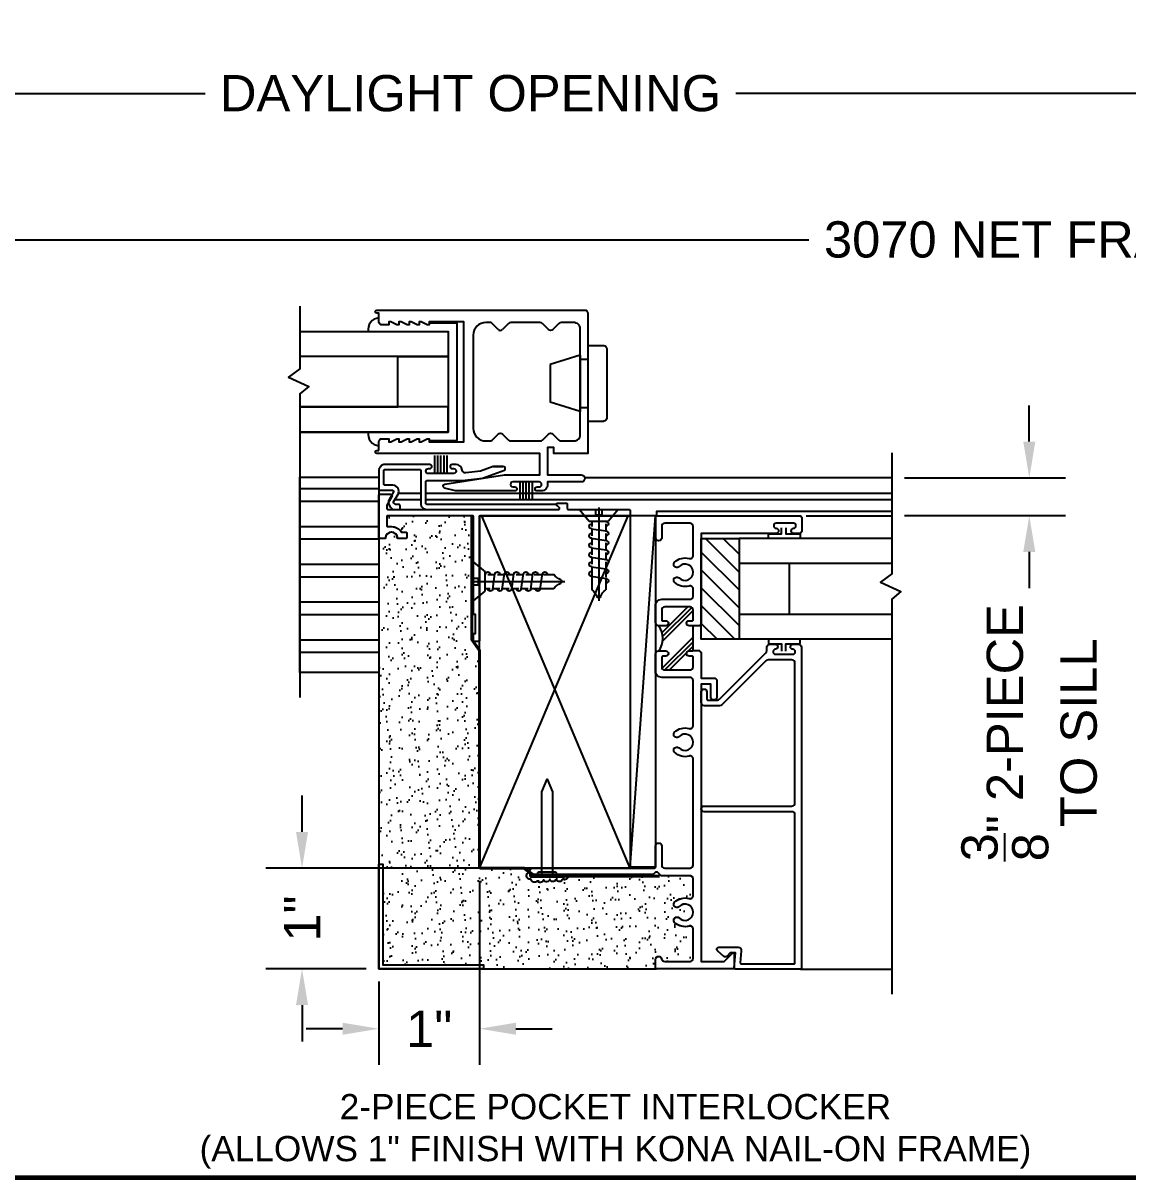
# Model space of a CAD drawing. Extents: x 9.5 to 51.5, y 29.9 to 61.9.
# Drawn here: x 20.44 to 31.4, y 29.85 to 41.32 of the extents above; entities that cross this region are included whole.
import ezdxf
from ezdxf.enums import TextEntityAlignment as Align

# ---------------------------------------------------------------- set-up
doc = ezdxf.new("R2010")
doc.units = 0
doc.header["$MEASUREMENT"] = 0
doc.layers.get('0').update_dxf_attribs({"linetype": 'CONTINUOUS'})
doc.layers.get('DEFPOINTS').update_dxf_attribs({"linetype": 'CONTINUOUS'})
for name, color, linetype in [('3800-FRAME', 1, 'CONTINUOUS'), ('BREAK', 6, 'CONTINUOUS'), ('FRAME', 1, 'CONTINUOUS'), ('GLASS', 5, 'CONTINUOUS'), ('HATCH', 7, 'CONTINUOUS'), ('INSTALLER NOTE', 7, 'CONTINUOUS'), ('MISC', 9, 'CONTINUOUS'), ('RISER', 7, 'CONTINUOUS'), ('SASH', 5, 'CONTINUOUS'), ('SEAL', 7, 'CONTINUOUS'), ('SEALANT', 1, 'CONTINUOUS'), ('SETTING BLOCKS', 4, 'CONTINUOUS'), ('SHIM', 1, 'CONTINUOUS'), ('SILL-PAN', 7, 'CONTINUOUS'), ('TEXT', 7, 'CONTINUOUS'), ('TRACK', 1, 'CONTINUOUS'), ('VENT', 5, 'CONTINUOUS'), ('WALL CONDITION', 7, 'CONTINUOUS')]:
    doc.layers.add(name, color=color, linetype=linetype)
doc.styles.get("Standard").update_dxf_attribs({"font": 'arial.ttf'})
doc.dimstyles.new('QUARTER', dxfattribs={"dimscale": 2, "dimtxt": 0.18, "dimasz": 0.18, "dimexe": 0.18, "dimexo": 0.0625, "dimgap": 0.09, "dimtad": 0, "dimdec": 4, "dimzin": 0, "dimdsep": 46, "dimlunit": 4, "dimtxsty": 'Standard', "dimcen": 0.09, "dimadec": 0, "dimazin": 0, "dimtfac": 1, "dimtdec": 4, "dimtofl": 0, "dimtmove": 0, "dimatfit": 3, "dimfxl": 0, "dimtolj": 1, "dimtzin": 0, "dimarcsym": 0})

# ---------------------------------------------------------------- blocks, each defined once
blk = doc.blocks.new('*D13')
at = {"color": 0, "lineweight": -2}
for p, q in [((17.365, 48.646), (17.365, 40.261)), ((32.397, 43.754), (32.397, 40.261)), ((17.725, 40.621), (22.249, 40.621)), ((32.037, 40.621), (27.513, 40.621))]:
    blk.add_line(p, q, dxfattribs=at)
at = {"color": 0}
for points in [[(17.725, 40.681), (17.725, 40.561), (17.365, 40.621)], [(32.037, 40.681), (32.037, 40.561), (32.397, 40.621)]]:
    blk.add_solid(points, dxfattribs=at)
at = {"layer": 'DEFPOINTS', "color": 0}
for p in [(17.365, 48.771), (32.397, 43.879), (32.397, 40.621)]:
    blk.add_point(p, dxfattribs=at)
at = {"color": 0, "insert": (24.881, 40.621), "char_height": 0.36, "attachment_point": 5}
blk.add_mtext('\\A1;DAYLIGHT OPENING', dxfattribs=at)
blk = doc.blocks.new('*D15')
at = {"color": 0, "lineweight": -2}
for p, q in [((17.365, 48.646), (17.365, 38.809)), ((45.364, 43.764), (45.364, 38.809)), ((17.725, 39.169), (28.239, 39.169)), ((45.004, 39.169), (34.489, 39.169))]:
    blk.add_line(p, q, dxfattribs=at)
at = {"color": 0}
for points in [[(17.725, 39.229), (17.725, 39.109), (17.365, 39.169)], [(45.004, 39.229), (45.004, 39.109), (45.364, 39.169)]]:
    blk.add_solid(points, dxfattribs=at)
at = {"layer": 'DEFPOINTS', "color": 0}
for p in [(17.365, 48.771), (45.364, 43.889), (17.365, 39.169)]:
    blk.add_point(p, dxfattribs=at)
at = {"color": 0, "insert": (31.364, 39.169), "char_height": 0.36, "attachment_point": 5}
blk.add_mtext('\\A1;3070 NET FRAME WIDTH', dxfattribs=at)
blk = doc.blocks.new('3006 STD POST-INTERLOCKER')
at = {"color": 7}
for p, q in [((-0.674, -0.979), (-0.674, -1.153)), ((-0.644, -0.979), (-0.644, -1.153)), ((-0.614, -0.979), (-0.614, -1.153)), ((-0.584, -0.979), (-0.584, -1.153)), ((-0.554, -0.979), (-0.554, -1.153))]:
    blk.add_line(p, q, dxfattribs=at)
for points in [[(-2.074, -0.666), (-2.074, -0.58, -0.414214), (-2.043, -0.55), (-1.974, -0.55), (-1.974, -0.58), (-1.954, -0.58), (-1.894, -0.55), (-1.874, -0.55), (-1.874, -0.58), (-1.854, -0.58), (-1.794, -0.55), (-1.774, -0.55), (-1.774, -0.58), (-1.754, -0.58), (-1.694, -0.55), (-1.674, -0.55), (-1.674, -0.58), (-1.654, -0.58), (-1.594, -0.55), (-1.574, -0.55), (-1.574, -0.58), (-1.231, -0.58), (-1.231, 0.61), (-1.574, 0.61), (-1.574, 0.581), (-1.594, 0.581), (-1.654, 0.61), (-1.674, 0.61), (-1.674, 0.581), (-1.694, 0.581), (-1.754, 0.61), (-1.774, 0.61), (-1.774, 0.581), (-1.794, 0.581), (-1.854, 0.61), (-1.874, 0.61), (-1.874, 0.581), (-1.894, 0.581), (-1.954, 0.61), (-1.974, 0.61), (-1.974, 0.581), (-2.043, 0.581, -0.414214), (-2.074, 0.611), (-2.074, 0.696), (-2.094, 0.696, -0.999996), (-2.094, 0.728), (-0.031, 0.728, -0.414214), (0, 0.697), (0, -0.697), (-0.338, -0.697), (-0.338, -0.635), (-0.4, -0.635), (-0.4, -0.908), (-0.066, -0.908, -1), (-0.066, -0.979), (-0.4, -0.979), (-0.4, -1.006, -0.414214), (-0.462, -1.068), (-0.504, -1.068, -1), (-0.504, -1.028), (-0.484, -1.028, 0.999996), (-0.484, -0.979), (-0.744, -0.979, 1.000003), (-0.744, -1.028), (-0.724, -1.028, -0.999994), (-0.724, -1.068), (-1.312, -1.068), (-1.422, -1.039, -0.811415), (-1.42, -1), (-0.828, -0.908), (-0.478, -0.908), (-0.478, -0.697), (-2.094, -0.697, -0.999996), (-2.094, -0.666), (-2.074, -0.666)], [(-0.891, 0.535), (-0.96, 0.604), (-1.012, 0.604, 0.414214), (-1.137, 0.479), (-1.137, -0.447, 0.414214), (-1.012, -0.572), (-0.973, -0.572, 0.198912), (-0.951, -0.563), (-0.891, -0.504, -0.414214), (-0.847, -0.504), (-0.787, -0.563, 0.198912), (-0.765, -0.572), (-0.473, -0.572, 0.198912), (-0.451, -0.563), (-0.391, -0.504, -0.414214), (-0.347, -0.504), (-0.287, -0.563, 0.198912), (-0.265, -0.572), (-0.138, -0.572, 0.414214), (-0.076, -0.51), (-0.076, 0.542, 0.414214), (-0.138, 0.604), (-0.265, 0.604, 0.198912), (-0.287, 0.594), (-0.347, 0.535, -0.414214), (-0.391, 0.535), (-0.451, 0.594, 0.198912), (-0.473, 0.604), (-0.765, 0.604, 0.198912), (-0.787, 0.594), (-0.847, 0.535)]]:
    blk.add_lwpolyline(points, format="xyb")
blk.add_arc((-0.869, 0.557), 0.031, 225.0005, 315.0002)
blk = doc.blocks.new('3801 1 INCH GLASS STOP')
blk.add_lwpolyline([(2.741, 0.327, -0.414214), (2.769, 0.299, -0.414214), (2.741, 0.271), (2.669, 0.271, 0.414214), (2.659, 0.261), (2.659, 0.167, 0.198912), (2.668, 0.145), (3.128, -0.315, 0.198912), (3.15, -0.324), (3.183, -0.324, -0.414214), (3.214, -0.355), (3.214, -0.408, -0.414214), (3.189, -0.433, -0.399638), (3.164, -0.41, 0.400364), (3.139, -0.386, 0.414214), (3.114, -0.411), (3.114, -0.581, 0.414214), (3.139, -0.606), (3.139, -0.606, 0.399638), (3.164, -0.582, -0.399638), (3.189, -0.558, -0.414214), (3.214, -0.583), (3.214, -0.637, -0.414214), (3.183, -0.668), (-0.001, -0.668, -0.414214), (-0.011, -0.658), (-0.011, -0.01, -0.440011), (0, 0), (0.149, -0.013), (0.149, 0.04), (0.115, 0.074, -0.395486), (0.114, 0.102), (0.17, 0.165, -0.691708), (0.205, 0.152), (0.205, -0.04, -0.440011), (0.171, -0.071), (0.05, -0.061, 0.440011), (0.039, -0.071), (0.039, -0.593, 0.414214), (0.049, -0.603), (1.52, -0.603, 0.414214), (1.551, -0.572), (1.551, 0.299, -0.414214), (1.579, 0.327, -0.414214), (1.607, 0.299), (1.607, -0.572, 0.414214), (1.638, -0.603), (3.027, -0.603, 0.414214), (3.058, -0.572), (3.058, -0.337, 0.198912), (3.049, -0.315), (2.612, 0.122, -0.198912), (2.603, 0.144), (2.603, 0.296, -0.414214), (2.634, 0.327)], format="xyb", close=True)
blk = doc.blocks.new('A$C1D443341')
for p, q in [((0, 0.719), (0, 0.031)), ((0.188, 0.75), (0.031, 0.75)), ((0.188, 0.75), (0.188, 0)), ((0.264, 0.615), (0.188, 0.615)), ((0.264, 0.656), (0.562, 0.563)), ((0.264, 0.656), (0.264, 0.094)), ((0.562, 0.563), (0.562, 0.187)), ((0.264, 0.135), (0.188, 0.135)), ((0.264, 0.094), (0.562, 0.187)), ((0.188, 0), (0.031, 0))]:
    blk.add_line(p, q)
for centre, start, end in [((0.031, 0.719), 90, 180), ((0.031, 0.031), 180, 270)]:
    blk.add_arc(centre, 0.031, start, end)
blk = doc.blocks.new('A$C47D80548')
at = {"layer": 'MISC', "xscale": 0.25, "yscale": 0.25, "zscale": 0.25}
blk.add_blockref('A$C1D443341', (0, 0), dxfattribs=at)
blk = doc.blocks.new('A$C1B9D595B')
at = {"layer": 'FRAME', "rotation": 180}
blk.add_blockref('A$C47D80548', (0.1405, 0.1875), dxfattribs=at)
blk = doc.blocks.new('A$C363677CB')
at = {"layer": 'SASH', "rotation": 180}
blk.add_blockref('A$C1B9D595B', (0.1405, 0.1875), dxfattribs=at)
blk = doc.blocks.new('BUMPER')
at = {"layer": 'TEXT', "rotation": 180}
blk.add_blockref('A$C363677CB', (0.047, 0.0937), dxfattribs=at)
blk = doc.blocks.new('A$C3DB10A03')
for p, q in [((0.909, 0.385), (0.793, 0.288)), ((0.909, 0.224), (0.909, 0.385)), ((0.793, 0.097), (0.793, 0.288)), ((0.929, 0.192), (0, 0.192)), ((0.857, 0.161), (0.857, 0.224)), ((0.909, 0.224), (0.857, 0.224)), ((0.909, 0.161), (0.857, 0.161)), ((0.909, 0), (0.909, 0.161)), ((0.909, 0), (0.793, 0.097))]:
    blk.add_line(p, q)
at = {"linetype": 'Continuous'}
for p, q in [((0.213, 0.263), (0.112, 0.263)), ((0.246, 0.118), (0.224, 0.267)), ((0.307, 0.263), (0.237, 0.263)), ((0.34, 0.118), (0.318, 0.267)), ((0.388, 0.263), (0.319, 0.263)), ((0.434, 0.118), (0.412, 0.267)), ((0.483, 0.263), (0.413, 0.263)), ((0.528, 0.118), (0.507, 0.267)), ((0.577, 0.263), (0.507, 0.263)), ((0.623, 0.118), (0.601, 0.267)), ((0.671, 0.263), (0.601, 0.263)), ((0.717, 0.118), (0.695, 0.267)), ((0.766, 0.263), (0.696, 0.263)), ((0.793, 0.243), (0.79, 0.267)), ((0.793, 0.263), (0.79, 0.263)), ((0.034, 0.199), (0.034, 0.186)), ((0.245, 0.122), (0.112, 0.122)), ((0.339, 0.122), (0.237, 0.122)), ((0.433, 0.122), (0.364, 0.122)), ((0.528, 0.122), (0.458, 0.122)), ((0.622, 0.122), (0.553, 0.122)), ((0.716, 0.122), (0.647, 0.122)), ((0.793, 0.122), (0.741, 0.122))]:
    blk.add_line(p, q, dxfattribs=at)
for centre, radius, start, end in [((-0.012, 0.351), 0.152, 290.7051, 324.5638), ((0.2, 0.263), 0.0244, 0, 180), ((0.294, 0.263), 0.0244, 0, 180), ((0.388, 0.263), 0.0244, 0, 180), ((0.483, 0.263), 0.0244, 0, 180), ((0.483, 0.263), 0.0244, 0, 180), ((0.577, 0.263), 0.0244, 0, 180), ((0.671, 0.263), 0.0244, 0, 180), ((0.671, 0.263), 0.0244, 0, 180), ((0.766, 0.263), 0.0244, 0, 180), ((0.766, 0.263), 0.0244, 0, 180), ((0.044, 0.199), 0.00998, 101.7651, 180), ((0.044, 0.186), 0.00998, 180, 258.2349), ((-0.012, 0.034), 0.152, 35.4362, 69.2949), ((0.27, 0.122), 0.0244, 180, 0), ((0.364, 0.122), 0.0244, 180, 0), ((0.458, 0.122), 0.0244, 180, 0), ((0.553, 0.122), 0.0244, 180, 0), ((0.647, 0.122), 0.0244, 180, 0), ((0.741, 0.122), 0.0244, 180, 0)]:
    blk.add_arc(centre, radius, start, end, dxfattribs=at)
blk = doc.blocks.new('A$C078B526A')
for p, q in [((0.192, 0.929), (0.192, 0)), ((0, 0.909), (0.097, 0.793)), ((0.161, 0.909), (0, 0.909)), ((0.161, 0.909), (0.161, 0.857)), ((0.224, 0.857), (0.161, 0.857)), ((0.224, 0.909), (0.224, 0.857)), ((0.385, 0.909), (0.224, 0.909)), ((0.385, 0.909), (0.288, 0.793)), ((0.288, 0.793), (0.097, 0.793))]:
    blk.add_line(p, q)
at = {"linetype": 'Continuous'}
for p, q in [((0.142, 0.793), (0.118, 0.79)), ((0.267, 0.717), (0.118, 0.695)), ((0.122, 0.793), (0.122, 0.79)), ((0.122, 0.766), (0.122, 0.696)), ((0.263, 0.793), (0.263, 0.741)), ((0.263, 0.716), (0.263, 0.647)), ((0.267, 0.623), (0.118, 0.601)), ((0.122, 0.671), (0.122, 0.601)), ((0.122, 0.577), (0.122, 0.507)), ((0.263, 0.622), (0.263, 0.553)), ((0.267, 0.528), (0.118, 0.507)), ((0.122, 0.483), (0.122, 0.413)), ((0.263, 0.528), (0.263, 0.458)), ((0.267, 0.434), (0.118, 0.412)), ((0.122, 0.388), (0.122, 0.319)), ((0.263, 0.433), (0.263, 0.364)), ((0.267, 0.34), (0.118, 0.318)), ((0.267, 0.246), (0.118, 0.224)), ((0.122, 0.307), (0.122, 0.237)), ((0.263, 0.339), (0.263, 0.237)), ((0.263, 0.245), (0.263, 0.112)), ((0.122, 0.213), (0.122, 0.112)), ((0.186, 0.034), (0.199, 0.034))]:
    blk.add_line(p, q, dxfattribs=at)
for centre, radius, start, end in [((0.122, 0.766), 0.0244, 90, 270), ((0.122, 0.766), 0.0244, 90, 270), ((0.122, 0.671), 0.0244, 90, 270), ((0.122, 0.671), 0.0244, 90, 270), ((0.263, 0.741), 0.0244, 270, 90), ((0.122, 0.577), 0.0244, 90, 270), ((0.263, 0.647), 0.0244, 270, 90), ((0.263, 0.553), 0.0244, 270, 90), ((0.122, 0.483), 0.0244, 90, 270), ((0.122, 0.483), 0.0244, 90, 270), ((0.263, 0.458), 0.0244, 270, 90), ((0.122, 0.388), 0.0244, 90, 270), ((0.263, 0.364), 0.0244, 270, 90), ((0.122, 0.294), 0.0244, 90, 270), ((0.263, 0.27), 0.0244, 270, 90), ((0.122, 0.2), 0.0244, 90, 270), ((0.034, -0.012), 0.152, 20.7051, 54.5638), ((0.186, 0.044), 0.00998, 191.7651, 270), ((0.199, 0.044), 0.00998, 270, 348.2349), ((0.351, -0.012), 0.152, 125.4362, 159.2949)]:
    blk.add_arc(centre, radius, start, end, dxfattribs=at)
blk = doc.blocks.new('3756 2 pc Post Interlocker')
for p, q in [((-0.678, 0.418), (-0.678, 0.598)), ((-0.647, 0.418), (-0.647, 0.598)), ((-0.616, 0.418), (-0.616, 0.598)), ((-0.585, 0.418), (-0.585, 0.598)), ((-0.554, 0.418), (-0.554, 0.598))]:
    blk.add_line(p, q)
blk.add_lwpolyline([(-1.133, 0.487), (-1.01, 0.442), (-0.862, 0.425, 0.41874), (-0.827, 0.452, -0.384071), (-0.766, 0.508), (-0.726, 0.508, -0.999994), (-0.726, 0.468), (-0.741, 0.468, 1.000003), (-0.741, 0.418), (-0.491, 0.418, 0.999996), (-0.491, 0.468), (-0.506, 0.468, -1), (-0.506, 0.508), (-0.062, 0.508, -0.414214), (0, 0.446), (0, 0.318), (0, 0.262, -0.414214), (-0.01, 0.252), (-0.138, 0.252, 0.577352), (-0.146, 0.237), (-0.103, 0.161, -0.339456), (-0.112, 0.089), (-0.139, 0.062), (-0.2, 0.062, -0.414214), (-0.21, 0.072), (-0.21, 0.102, -0.414214), (-0.2, 0.112), (-0.164, 0.112, 0.198912), (-0.157, 0.115), (-0.147, 0.124, 0.339456), (-0.146, 0.136), (-0.19, 0.212, -0.577352), (-0.138, 0.302), (-0.06, 0.302, 0.414214), (-0.05, 0.312), (-0.05, 0.448, 0.414214), (-0.06, 0.458), (-0.406, 0.458, 0.414214), (-0.416, 0.448), (-0.416, 0.122, -0.414214), (-0.476, 0.062), (-1.784, 0.062, -0.668179), (-1.791, 0.079), (-1.761, 0.109, -0.198912), (-1.754, 0.112), (-0.476, 0.112, 0.414214), (-0.466, 0.122), (-0.466, 0.338, 0.414214), (-0.476, 0.348), (-0.828, 0.348), (-1.028, 0.372), (-1.247, 0.452, -0.701346), (-1.234, 0.487), (-1.133, 0.487), (-1.234, 0.487)], format="xyb")
blk.add_lwpolyline([(-0.08, -0.01), (-0.08, -0.099, -0.414214), (-0.09, -0.109), (-0.126, -0.109, 0.258619), (-0.225, -0.164), (-0.267, -0.164, 0.414214), (-0.277, -0.174), (-0.277, -0.216, 0.414214), (-0.267, -0.226), (-0.188, -0.226, -1), (-0.064, -0.226), (-0.01, -0.226, 0.414214), (0, -0.216), (0, 0.202, 0.414214), (-0.01, 0.212), (-0.116, 0.212, 0.57735), (-0.129, 0.189), (-0.08, 0.105), (-0.08, 0.072, -0.414214), (-0.09, 0.062), (-1.784, 0.062, -0.668179), (-1.791, 0.079), (-1.763, 0.107, 0.668179), (-1.77, 0.124), (-1.86, 0.124, 0.414214), (-1.87, 0.114), (-1.87, 0.072, -0.414214), (-1.88, 0.062), (-2.167, 0.062), (-2.182, 0.047), (-2.197, 0.062), (-2.485, 0.062, 0.414214), (-2.495, 0.052), (-2.495, 0.01, 0.414214), (-2.485, 0), (-1.01, 0, -0.414214), (-1, -0.01), (-1, -1.237, 0.414214), (-0.987, -1.25), (-0.951, -1.25, 0.414214), (-0.938, -1.237), (-0.938, -1.17), (-0.96, -1.17), (-0.96, -0.982), (-0.938, -0.982), (-0.938, -0.01, -0.414214), (-0.928, 0), (-0.09, 0, -0.414214)], format="xyb", close=True)
for name, p in [('A$C078B526A', (-2.375, -0.847)), ('A$C3DB10A03', (-1.847, -0.846))]:
    blk.add_blockref(name, p)
blk = doc.blocks.new('3800 NAIL-ON FRAME')
h = blk.add_hatch()
h.set_pattern_fill('PLAST', color=256, angle=135, style=0)
h.paths.add_polyline_path([(2.143, 0.361, 0.414214), (2.112, 0.392), (2.017, 0.392, 0.414214), (2.006, 0.382), (2.006, 0.351, -0.414214), (1.982, 0.326, -0.414214), (1.956, 0.351), (1.956, 0.423, -0.324768), (1.706, 0.423), (1.706, 0.351, -0.414214), (1.681, 0.326, -0.414214), (1.655, 0.351), (1.655, 0.382, 0.414214), (1.645, 0.392), (1.549, 0.392, 0.414214), (1.518, 0.361), (1.518, 0.111, 0.414214), (1.549, 0.08), (1.645, 0.08, 0.414214), (1.655, 0.09), (1.655, 0.121, -0.414214), (1.681, 0.146, -0.414214), (1.706, 0.121), (1.706, 0.09, 0.414214), (1.715, 0.08), (1.946, 0.08, 0.414214), (1.956, 0.09), (1.956, 0.121, -0.414214), (1.982, 0.146, -0.414214), (2.006, 0.121), (2.006, 0.09, 0.414214), (2.017, 0.08), (2.112, 0.08, 0.414214), (2.143, 0.111)])
blk.add_line((1.706, 0.015), (1.706, 0.09))
blk.add_lwpolyline([(1.706, 0.015), (1.691, 0), (1.437, 0), (1.437, -0.125, -0.414214), (1.407, -0.156), (1.251, -0.156, -0.414214), (1.22, -0.125, -0.414214), (1.251, -0.094), (1.376, -0.094), (1.376, 0), (-1.376, 0), (-1.376, -0.224, 0.198912), (-1.373, -0.231), (-1.293, -0.31, -0.668179), (-1.3, -0.327), (-1.441, -0.327, -0.414214), (-1.451, -0.317), (-1.451, 0.444, -0.414214), (-1.441, 0.454), (-1.357, 0.454, -0.414214), (-1.326, 0.423, -0.358249), (-1.35, 0.393, 0.358249), (-1.376, 0.362), (-1.376, 0.111, 0.414214), (-1.345, 0.08), (-1.055, 0.08, 0.5024), (-1.025, 0.12, -0.280293), (-0.988, 0.264, -0.498955), (-0.939, 0.256, -0.334263), (-0.945, 0.219, 2.470836), (-0.832, 0.219, -0.334263), (-0.838, 0.256), (-0.838, 0.256, -0.498955), (-0.789, 0.264, -0.280293), (-0.752, 0.12, 0.5024), (-0.722, 0.08), (-0.556, 0.08, 0.414214), (-0.525, 0.111), (-0.525, 0.399), (-0.491, 0.434), (-0.491, 0.454), (-0.513, 0.476), (-0.513, 1.426, -0.443866), (-0.501, 1.436, 0.443866), (-0.491, 1.446), (-0.491, 1.614, 0.414214), (-0.501, 1.624), (-0.502, 1.624, -0.414214), (-0.513, 1.634), (-0.513, 1.673, -0.414214), (-0.482, 1.704, -0.414214), (-0.451, 1.673), (-0.451, 0.464, 0.414214), (-0.441, 0.454), (-0.232, 0.454, -0.414214), (-0.201, 0.423, -0.414214), (-0.232, 0.392), (-0.419, 0.392, 0.414214), (-0.451, 0.361), (-0.451, 0.111, 0.414214), (-0.419, 0.08), (0.633, 0.08, 0.5024), (0.663, 0.12, -0.280293), (0.7, 0.264, -0.498955), (0.749, 0.256, -0.334263), (0.743, 0.219, 2.470836), (0.856, 0.219, -0.334263), (0.85, 0.256, -0.498955), (0.899, 0.264, -0.280293), (0.936, 0.12, 0.5024), (0.966, 0.08), (1.412, 0.08, 0.414214), (1.444, 0.111), (1.444, 0.392, -0.414214), (1.506, 0.454), (1.674, 0.454, -0.414214), (1.706, 0.423), (1.706, 0.351, -0.414214), (1.681, 0.326, -0.414214), (1.655, 0.351), (1.655, 0.382, 0.414214), (1.645, 0.392), (1.549, 0.392, 0.414214), (1.518, 0.361), (1.518, 0.111, 0.414214), (1.549, 0.08), (1.645, 0.08, 0.414214), (1.655, 0.09), (1.655, 0.121, -0.414214), (1.681, 0.146, -0.414214), (1.706, 0.121), (1.706, 0.09, 0.414214), (1.715, 0.08), (1.946, 0.08, 0.414214), (1.956, 0.09), (1.956, 0.121, -0.414214), (1.982, 0.146, -0.414214), (2.006, 0.121), (2.006, 0.09, 0.414214), (2.017, 0.08), (2.112, 0.08, 0.414214), (2.143, 0.111), (2.143, 0.361, 0.414214), (2.112, 0.392), (2.017, 0.392, 0.414214), (2.006, 0.382), (2.006, 0.351, -0.414214), (1.982, 0.326), (1.982, 0.326, -0.414214), (1.956, 0.351), (1.956, 0.423, -0.414214), (1.988, 0.454), (2.157, 0.454, -0.414214), (2.219, 0.392), (2.219, 0.111, 0.414214), (2.249, 0.08), (2.321, 0.08, 0.5024), (2.351, 0.12, -0.280293), (2.388, 0.264, -0.498955), (2.437, 0.256, -0.334263), (2.431, 0.219, 2.470836), (2.544, 0.219, -0.334263), (2.538, 0.256, -0.498955), (2.587, 0.264, -0.280293), (2.624, 0.12, 0.5024), (2.654, 0.08), (2.943, 0.08, 0.414214), (2.975, 0.111), (2.975, 0.361, 0.414214), (2.943, 0.392), (2.831, 0.392, -0.414214), (2.799, 0.423, -0.414214), (2.831, 0.454), (3.04, 0.454, -0.414214), (3.049, 0.444), (3.049, 0.444), (3.049, -0.969, -0.414214), (3.018, -1), (2.905, -1, -0.414214), (2.874, -0.969), (2.874, -0.918, -0.414214), (2.9, -0.893), (2.9, -0.893, -0.399638), (2.924, -0.916, 0.399638), (2.949, -0.94), (2.95, -0.94, 0.414214), (2.975, -0.915), (2.975, -0.745, 0.414214), (2.95, -0.72), (2.949, -0.72, 0.399638), (2.924, -0.744, -0.399638), (2.9, -0.768, -0.414214), (2.874, -0.743), (2.874, -0.691), (2.874, 0), (1.971, 0), (1.956, 0.015), (1.956, 0.09)], format="xyb")
blk.add_arc((1.831, 0.596), 0.214, 234.0157, 305.9843)
blk = doc.blocks.new('*D52')
at = {"color": 0, "lineweight": -2}
for p, q in [((30.426, 37.164), (30.426, 37.524)), ((29.187, 36.804), (30.786, 36.804)), ((29.187, 36.429), (30.786, 36.429)), ((30.426, 36.069), (30.426, 35.709))]:
    blk.add_line(p, q, dxfattribs=at)
at = {"color": 0}
for points in [[(30.366, 37.164), (30.486, 37.164), (30.426, 36.804)], [(30.366, 36.069), (30.486, 36.069), (30.426, 36.429)]]:
    blk.add_solid(points, dxfattribs=at)
at = {"layer": 'DEFPOINTS', "color": 0}
for p in [(29.062, 36.804), (30.426, 36.804), (29.062, 36.429)]:
    blk.add_point(p, dxfattribs=at)
at = {"color": 0, "insert": (30.426, 34.274), "char_height": 0.36, "attachment_point": 5, "rotation": 90}
blk.add_mtext('\\A1;{\\H1.000000x;\\S3/8;}" 2-PIECE \\PTO SILL', dxfattribs=at)
blk = doc.blocks.new('*D54')
at = {"color": 0, "lineweight": -2}
for p, q in [((23.209, 33.289), (23.209, 33.649)), ((25.372, 32.929), (22.849, 32.929)), ((23.846, 31.929), (22.849, 31.929)), ((23.209, 31.569), (23.209, 31.209))]:
    blk.add_line(p, q, dxfattribs=at)
at = {"color": 0}
for points in [[(23.149, 33.289), (23.269, 33.289), (23.209, 32.929)], [(23.149, 31.569), (23.269, 31.569), (23.209, 31.929)]]:
    blk.add_solid(points, dxfattribs=at)
at = {"layer": 'DEFPOINTS', "color": 0}
for p in [(23.209, 32.929), (25.497, 32.929), (23.971, 31.929)]:
    blk.add_point(p, dxfattribs=at)
at = {"color": 0, "insert": (23.209, 32.429), "char_height": 0.36, "attachment_point": 5, "rotation": 90}
blk.add_mtext('\\A1;1"', dxfattribs=at)
blk = doc.blocks.new('*D55')
at = {"color": 0, "lineweight": -2}
for p, q in [((24.971, 32.804), (24.971, 30.975)), ((23.971, 31.804), (23.971, 30.975)), ((23.611, 31.335), (23.251, 31.335)), ((25.331, 31.335), (25.691, 31.335))]:
    blk.add_line(p, q, dxfattribs=at)
at = {"color": 0}
for points in [[(23.611, 31.395), (23.611, 31.275), (23.971, 31.335)], [(25.331, 31.395), (25.331, 31.275), (24.971, 31.335)]]:
    blk.add_solid(points, dxfattribs=at)
at = {"layer": 'DEFPOINTS', "color": 0}
for p in [(24.971, 32.929), (23.971, 31.929), (24.971, 31.335)]:
    blk.add_point(p, dxfattribs=at)
at = {"color": 0, "insert": (24.471, 31.335), "char_height": 0.36, "attachment_point": 5}
blk.add_mtext('\\A1;1"', dxfattribs=at)
blk = doc.blocks.new('CONCEPT LTB')
at = {"lineweight": 60}
blk.add_line((8.25, 0), (0, 0), dxfattribs=at)
for tag, height, p in [('PRODUCT', 0.25, (5.4954, 7.8125)), ('TYPE1', 0.125, (5.4954, 7.5625)), ('FILEPATH', 0.0938, (5.4954, 7.375)), ('PRODUCT', 0.25, (9.375, 0.25))]:
    blk.add_attdef(tag, text='', height=height).set_placement(p, align=Align.MIDDLE_CENTER)
for tag, p in [('DWG_NO.', (9.0394, 7.7687)), ('DATE', (8.8002, 7.3937)), ('SCALE', (0.5859, 7.0625))]:
    blk.add_attdef(tag, p, '', height=0.0938)

msp = doc.modelspace()

# ---------------------------------------------------------------- hatches: boundary and pattern name
h = msp.add_hatch()
h.set_pattern_fill('ANSI32', color=256, angle=315, style=0)
h.set_pattern_definition([(0, (-8.3536, -4.17803), (1e-16, 0.375), []), (0, (-8.2286, -4.30303), (1e-16, 0.375), [])])
h.paths.add_polyline_path([(23.18816, 34.87326), (23.18816, 36.81076), (23.97123, 36.81076), (23.9714, 34.87326)])
h = msp.add_hatch()
h.set_pattern_fill('AR-SAND', color=256, scale=0.1, angle=270, style=0)
h.set_pattern_definition([(307.5, (3.09056, 0.85333), (0.1926824, 0.00629934), [0, -0.152, 0, -0.17, 0, -0.1625]), (277.5, (3.09056, 0.85333), (0.2822146, -0.1769777), [0, -0.082, 0, -0.137, 0, -0.0525]), (237.5, (3.09056, 0.97633), (0.0005659, -0.3114142), [0, -0.05, 0, -0.18, 0, -0.235]), (227.5, (3.09056, 0.97633), (0.0877676, -0.3006127), [0, -0.025, 0, -0.118, 0, -0.135])])
h.paths.add_polyline_path([(24.9713, 35.19223, -0.41421356), (24.95797, 35.1789), (24.92264, 35.1789, -0.41421356), (24.90931, 35.19223), (24.90931, 35.25889), (24.93131, 35.25889), (24.93131, 35.44687), (24.90931, 35.44687), (24.90931, 36.41877, 0.41421356), (24.89931, 36.42877), (24.06139, 36.42877, 0.41421356), (24.05139, 36.41877), (24.05139, 36.33025, 0.41421356), (24.06139, 36.32025), (24.0974, 36.32025, -0.25861907), (24.19662, 36.26525), (24.24831, 36.26525), (24.24831, 36.20325), (24.1594, 36.20325, 1), (24.0354, 36.20325), (23.9714, 36.20325), (23.9714, 32.96878), (24.0114, 32.96878), (24.0114, 31.96878), (25.0114, 31.96878), (25.0114, 31.92878), (26.7163, 31.92878), (26.7163, 32.02278, -0.90706321), (26.77772, 32.02878, 0.35824907), (26.80813, 32.00378), (27.0593, 32.00378, 0.41421356), (27.0903, 32.03478), (27.0903, 32.32412, 0.41421356), (27.0593, 32.35512, -0.27717857), (26.90781, 32.3901, -1.02856493), (26.9511, 32.43444, 2.47083589), (26.9511, 32.54712, -1), (26.90656, 32.59024, -0.28029319), (27.05039, 32.62775, 0.50239965), (27.0903, 32.65744), (27.0903, 32.82278, 0.41421356), (27.0593, 32.85378), (26.7713, 32.85378), (26.7363, 32.88878), (26.7163, 32.88878), (26.6943, 32.86678), (25.81436, 32.86678), (25.80453, 32.8416), (25.47617, 32.8416), (25.4663, 32.89778), (25.4663, 32.92878), (24.9713, 32.92878)])
at = {"layer": 'SETTING BLOCKS'}
h = msp.add_hatch(dxfattribs=at)
h.set_pattern_fill('ANSI31', color=256, angle=90, style=0)
h.set_pattern_definition([(135, (59.76253, 26.80901), (-0.08838835, -0.08838835), [])])
h.paths.add_polyline_path([(27.5453, 36.20251), (27.1703, 36.20251), (27.1703, 35.20251), (27.5453, 35.20251)])

# ---------------------------------------------------------------- linework, layer by layer
msp.add_lwpolyline([(24.92264, 35.1789, -0.41421356), (24.90931, 35.19223), (24.90931, 35.25889), (24.93131, 35.25889), (24.93131, 35.44687), (24.90931, 35.44687), (24.90931, 36.41877, 0.41421356), (24.89931, 36.42877), (24.06139, 36.42877, 0.41421356), (24.05139, 36.41877), (24.05139, 36.33025, 0.41421356), (24.06139, 36.32025), (24.0974, 36.32025, -0.25861907), (24.19662, 36.26525), (24.23831, 36.26525, -0.41421356), (24.24831, 36.25525), (24.24831, 36.21325, -0.41421356), (24.23831, 36.20325), (24.1594, 36.20325, 1), (24.0354, 36.20325), (23.9814, 36.20325, -0.41421356), (23.9714, 36.21325), (23.9714, 31.92878), (26.7263, 31.92878, -0.41421356), (26.7163, 31.93878), (26.7163, 32.02278, -0.90706321), (26.77772, 32.02878, 0.35824907), (26.80813, 32.00378), (27.0593, 32.00378, 0.41421356), (27.0903, 32.03478), (27.0903, 32.32412, 0.41421356), (27.0593, 32.35512, -0.28029319), (26.90656, 32.39132, -1), (26.9511, 32.43444, 2.47083589), (26.9511, 32.54712, -1), (26.90656, 32.59024, -0.28029319), (27.05039, 32.62775, 0.50239965), (27.0903, 32.65744), (27.0903, 32.82278, 0.41421356), (27.0593, 32.85378), (26.7713, 32.85378), (26.7363, 32.88878), (26.7163, 32.88878), (26.6943, 32.86678), (25.81436, 32.86678), (25.80453, 32.8416), (25.47617, 32.8416), (25.4663, 32.89778), (25.4663, 32.92878), (24.9713, 32.92878), (24.9713, 35.19223, -0.41421356), (24.95797, 35.1789)], format="xyb", close=True)
msp.add_lwpolyline([(25.58763, 32.86678), (25.58763, 33.68732), (25.64035, 33.81296), (25.69308, 33.68732), (25.69308, 32.86678)])
for points in [[(23.9714, 32.96878), (24.0114, 32.96878), (24.0114, 31.96878), (25.0114, 31.96878), (25.0114, 31.92878), (23.9714, 31.92878)], [(25.80453, 32.8416), (25.80453, 32.86678), (25.47617, 32.86678), (25.47617, 32.8416)]]:
    msp.add_lwpolyline(points, close=True)
msp.add_lwpolyline([(25.85795, 32.86678, -0.11193846), (25.8485, 32.85544, -0.7), (25.79533, 32.82156, -0.7), (25.73037, 32.81542, -0.7), (25.66832, 32.82005, -0.7), (25.60478, 32.81273, -0.7), (25.54136, 32.80412, -0.7), (25.47962, 32.81927, -1.0428058), (25.4677, 32.88859, -0.63076663)], format="xyb")
at = {"layer": 'BREAK'}
for points in [[(23.18816, 38.50778), (23.18816, 37.88777), (23.07393, 37.80351), (23.2778, 37.71205), (23.18816, 37.63777), (23.18816, 34.62244)], [(29.06205, 37.05378), (29.06205, 35.85135), (28.94781, 35.76709), (29.15169, 35.67563), (29.06205, 35.60135), (29.06205, 31.67791)]]:
    msp.add_lwpolyline(points, dxfattribs=at)
at = {"layer": 'FRAME'}
for p, q in [((28.21123, 36.42878), (29.06205, 36.42878)), ((28.15526, 31.92791), (29.06205, 31.92791))]:
    msp.add_line(p, q, dxfattribs=at)
at = {"layer": 'GLASS'}
for p, q in [((29.06205, 36.20251), (27.54529, 36.20251)), ((27.54529, 36.20251), (27.54529, 35.20251)), ((29.06205, 35.95451), (27.54529, 35.95451)), ((28.04529, 35.45151), (28.04529, 35.95451)), ((27.54529, 35.45151), (29.06205, 35.45151)), ((29.06205, 35.20251), (27.54529, 35.20251))]:
    msp.add_line(p, q, dxfattribs=at)
msp.add_lwpolyline([(23.18816, 38.25778), (24.65873, 38.25778), (24.65873, 37.25778), (23.18816, 37.25778), (24.65873, 37.25778), (24.65873, 37.50778), (23.18816, 37.50778), (24.15873, 37.50778), (24.15873, 38.00778), (24.65873, 38.00778), (23.18816, 38.00778)], dxfattribs=at)
at = {"layer": 'HATCH'}
for p, q in [((24.9713, 32.92878), (26.4448, 36.42877)), ((26.4663, 32.92878), (24.99281, 36.42877))]:
    msp.add_line(p, q, dxfattribs=at)
for points in [[(24.9713, 32.92878, 0.03, 0.03, 0), (24.9713, 35.08912, 0.03, 0.03, 0), (24.89278, 35.201, 0.03, 0.03, 0), (24.89278, 36.43788, 0, 0, 0)], [(24.9713, 32.92878, 0.03, 0.03, 0), (25.41044, 32.92878, 0.03, 0.03, 0), (25.52232, 32.85025, 0.03, 0.03, 0), (26.7592, 32.85025, 0, 0, 0)]]:
    msp.add_lwpolyline(points, format="xyseb", dxfattribs=at)
at = {"layer": 'RISER'}
msp.add_lwpolyline([(23.9714, 34.87326), (23.18816, 34.87326), (23.18816, 36.81076), (23.97123, 36.81076)], close=True, dxfattribs=at)
at = {"layer": 'SEAL', "linetype": 'Continuous'}
for points in [[(28.01001, 36.30825), (28.01001, 36.25004), (28.14352, 36.25004, -0.41421356), (28.15352, 36.24004), (28.15352, 36.21251, -0.41421356), (28.14352, 36.20251), (27.84756, 36.20251, -0.41421356), (27.83756, 36.21251), (27.83756, 36.24004, -0.41421356), (27.84756, 36.25004), (27.96715, 36.25004), (27.96715, 36.30825)], [(28.01001, 35.08401), (28.01001, 35.15497), (28.14352, 35.15497, 0.41421356), (28.15352, 35.16497), (28.15352, 35.19251, 0.41421356), (28.14352, 35.20251), (27.84756, 35.20251, 0.41421356), (27.83756, 35.19251), (27.83756, 35.16497, 0.41421356), (27.84756, 35.15497), (27.96715, 35.15497), (27.96715, 35.08401)]]:
    msp.add_lwpolyline(points, format="xyb", dxfattribs=at)
at = {"layer": 'SEALANT'}
msp.add_lwpolyline([(24.47123, 38.34078), (24.47123, 38.32278), (24.45123, 38.32278), (24.39123, 38.35278), (24.37123, 38.35278), (24.37123, 38.32278), (24.35123, 38.32278), (24.29123, 38.35278), (24.27123, 38.35278), (24.27123, 38.32278), (24.25123, 38.32278), (24.19123, 38.35278), (24.17123, 38.35278), (24.17123, 38.32278), (24.15123, 38.32278), (24.09123, 38.35278), (24.07123, 38.35278), (24.07123, 38.32278), (24.00223, 38.32278, -0.414214), (23.97123, 38.35378), (23.97123, 38.39212, 0.43802445), (23.86602, 38.25778), (24.65873, 38.25778), (24.65873, 37.25778), (23.86602, 37.25778, 0.43802445), (23.97123, 37.12344), (23.97123, 37.16178, -0.414214), (24.00223, 37.19278), (24.07123, 37.19278), (24.07123, 37.16278), (24.09123, 37.16278), (24.15123, 37.19278), (24.17123, 37.19278), (24.17123, 37.16278), (24.19123, 37.16278), (24.25123, 37.19278), (24.27123, 37.19278), (24.27123, 37.16278), (24.29123, 37.16278), (24.35123, 37.19278), (24.37123, 37.19278), (24.37123, 37.16278), (24.39123, 37.16278), (24.45123, 37.19278), (24.47123, 37.19278), (24.47123, 37.17478), (24.68461, 37.17478), (24.72023, 37.17478, 0.0726159), (24.74711, 37.1787), (24.74711, 38.33686, 0.0726159), (24.72023, 38.34078), (24.68461, 38.34078)], format="xyb", close=True, dxfattribs=at)
at = {"layer": 'SETTING BLOCKS'}
msp.add_lwpolyline([(27.5453, 35.20251), (27.1703, 35.20251), (27.1703, 36.20251), (27.5453, 36.20251)], close=True, dxfattribs=at)
at = {"layer": 'SHIM'}
msp.add_lwpolyline([(26.7163, 36.42878), (26.4663, 36.42878), (26.4663, 32.93878), (26.7163, 36.42878), (26.7163, 32.93878), (26.4663, 32.93878)], dxfattribs=at)
at = {"layer": 'SILL-PAN'}
for p, q in [((24.38723, 36.58568), (24.12914, 36.58568)), ((24.38723, 36.64768), (24.16437, 36.64768)), ((29.06205, 36.64768), (24.43723, 36.64768)), ((29.06205, 36.58568), (24.43723, 36.58568))]:
    msp.add_line(p, q, dxfattribs=at)
at = {"layer": 'TEXT'}
msp.add_lwpolyline([(29.06205, 36.46878), (26.72573, 36.46878), (26.72573, 36.42878)], dxfattribs=at)
at = {"layer": 'TRACK'}
msp.add_line((29.06205, 36.80378), (26.01387, 36.80378), dxfattribs=at)
at = {"layer": 'WALL CONDITION'}
msp.add_lwpolyline([(24.9713, 32.92878), (24.9713, 36.42877), (26.4663, 36.42877), (26.4663, 32.92878)], close=True, dxfattribs=at)

# ---------------------------------------------------------------- block references
at = {"xscale": 4, "yscale": 4, "zscale": 4}
msp.add_blockref('CONCEPT LTB', (9.47769, 29.85399), dxfattribs=at)
at = {"layer": '3800-FRAME', "xscale": -1}
msp.add_blockref('3756 2 pc Post Interlocker', (23.9714, 36.42877), dxfattribs=at)
at = {"layer": '3800-FRAME', "rotation": 90}
msp.add_blockref('3800 NAIL-ON FRAME', (27.1703, 33.37928), dxfattribs=at)
at = {"layer": 'FRAME', "rotation": 90}
msp.add_blockref('3801 1 INCH GLASS STOP', (27.4973, 31.93878), dxfattribs=at)
at = {"layer": 'MISC', "xscale": -4, "yscale": 4, "zscale": 4, "rotation": 180}
msp.add_blockref('BUMPER', (26.04623, 37.74228), dxfattribs=at)
at = {"layer": 'VENT'}
msp.add_blockref('3006 STD POST-INTERLOCKER', (26.04523, 37.74228), dxfattribs=at)

# ---------------------------------------------------------------- texts
at = {"layer": 'INSTALLER NOTE', "insert": (26.31895, 30.68665), "char_height": 0.25, "width": 10.3098669, "attachment_point": 2}
msp.add_mtext('2-PIECE POCKET INTERLOCKER\\P(ALLOWS 1" FINISH WITH KONA NAIL-ON FRAME)', dxfattribs=at)

# ---------------------------------------------------------------- dimensions: what is measured, and where the dimension line sits
for base, p1, p2, text, picture, middle in [((32.39682, 40.62119), (17.36459, 48.77064), (32.39682, 43.87917), 'DAYLIGHT OPENING', '*D13', (24.88071, 40.62119)), ((17.36459, 39.16917), (45.36378, 43.88948), (17.36459, 48.77064), '3070 NET FRAME WIDTH', '*D15', (31.36418, 39.16917))]:
    dim = msp.add_linear_dim(base=base, p1=p1, p2=p2, text=text, dimstyle='QUARTER')
    dim.commit()
    dim.dimension.update_dxf_attribs({"geometry": picture, "text_midpoint": middle})
dim = msp.add_linear_dim(base=(30.42587, 36.80378), p1=(29.06205, 36.42878), p2=(29.06205, 36.80378), angle=90, text='<> 2-PIECE \\PTO SILL', dimstyle='QUARTER')
dim.commit()
dim.dimension.update_dxf_attribs({"geometry": '*D52', "text_midpoint": (30.42587, 34.2743), "dimtype": 160})
dim = msp.add_linear_dim(base=(23.20926, 32.92878), p1=(23.9714, 31.92878), p2=(25.4973, 32.92878), angle=90, dimstyle='QUARTER')
dim.commit()
dim.dimension.update_dxf_attribs({"geometry": '*D54', "text_midpoint": (23.20926, 32.42878)})
dim = msp.add_linear_dim(base=(24.9713, 31.33463), p1=(23.9714, 31.92878), p2=(24.9713, 32.92878), dimstyle='QUARTER')
dim.commit()
dim.dimension.update_dxf_attribs({"geometry": '*D55', "text_midpoint": (24.47135, 31.33463)})

doc.saveas('drawing.dxf')
